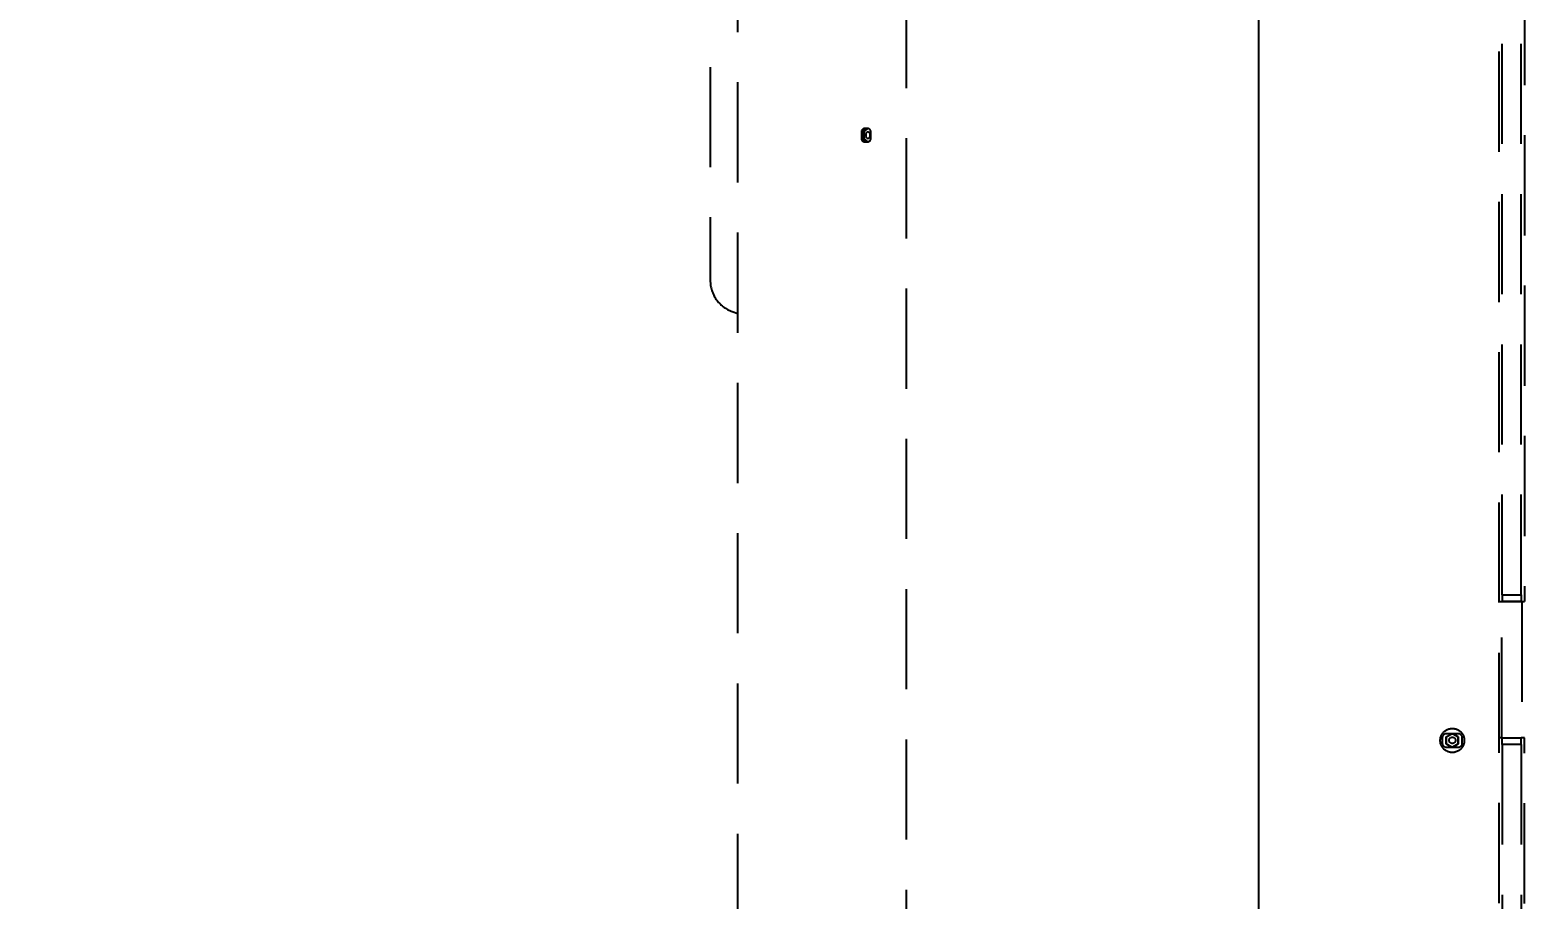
# Model space of a CAD drawing. Header units: inches. Extents: x 16559 to 58559, y 6500 to 36200.
# Drawn here: x 34125 to 35244, y 30808 to 31458 of the extents above; entities that cross this region are included whole.
import ezdxf

# ---------------------------------------------------------------- set-up
doc = ezdxf.new("R2010")
doc.units = ezdxf.units.IN
doc.header["$LTSCALE"] = 300
doc.linetypes.add('NASCOSTA', pattern=[0.375, 0.25, -0.125])
doc.layers.add('MACCHINA', color=40, linetype='Continuous')
doc.layers.add('QUOTE', color=7, linetype='Continuous')
doc.styles.get("Standard").update_dxf_attribs({"font": 'romans.shx'})
doc.dimstyles.new('sc1a100', dxfattribs={"dimscale": 100, "dimtxt": 3, "dimasz": 3, "dimexe": 0, "dimexo": 0, "dimgap": 1, "dimtad": 1, "dimzin": 12, "dimdsep": 46, "dimtxsty": 'Standard', "dimblk": 'CLOSEDBLANK', "dimcen": 1, "dimclrd": 253, "dimclre": 253, "dimclrt": 2, "dimadec": 0, "dimazin": 3, "dimtfac": 1, "dimtmove": 0, "dimatfit": 1, "dimldrblk": 'CLOSEDBLANK', "dimfxl": 1, "dimtolj": 1, "dimtzin": 0, "dimarcsym": 0})
doc.dimstyles.new('sc1a100_pollici', dxfattribs={"dimscale": 100, "dimtxt": 3, "dimasz": 3, "dimexe": 0, "dimexo": 0, "dimgap": 1, "dimtad": 1, "dimzin": 12, "dimdsep": 46, "dimtxsty": 'Standard', "dimblk": 'CLOSEDBLANK', "dimcen": 1, "dimclrd": 253, "dimclre": 253, "dimclrt": 2, "dimadec": 0, "dimazin": 3, "dimtfac": 1, "dimtmove": 0, "dimatfit": 1, "dimldrblk": 'CLOSEDBLANK', "dimfxl": 1, "dimtolj": 1, "dimtzin": 0, "dimarcsym": 0})

# ---------------------------------------------------------------- blocks, each defined once
blk = doc.blocks.new('_ClosedBlank')
at = {"color": 0, "linetype": 'ByBlock', "lineweight": -2}
for p, q in [((-1, 0.1667), (0, 0)), ((-1, 0.1667), (-1, -0.1667)), ((0, 0), (-1, -0.1667))]:
    blk.add_line(p, q, dxfattribs=at)
blk = doc.blocks.new('*D31')
at = {"layer": 'Defpoints', "color": 0, "transparency": 16777216}
for p in [(36844.6, 34804.4), (22644.6, 29942.3), (36844.6, 29942.3)]:
    blk.add_point(p, dxfattribs=at)
at = {"layer": 'QUOTE', "color": 253, "lineweight": -2, "transparency": 16777216}
for p, q in [((22644.6, 29942.3), (22644.6, 34804.4)), ((22944.6, 34804.4), (36544.6, 34804.4)), ((36844.6, 29942.3), (36844.6, 34804.4))]:
    blk.add_line(p, q, dxfattribs=at)
at = {"layer": 'QUOTE', "color": 253, "lineweight": -2, "transparency": 16777216, "xscale": 300, "yscale": 300, "zscale": 300, "rotation": 180}
blk.add_blockref('_ClosedBlank', (22644.6, 34804.4), dxfattribs=at)
at = {"layer": 'QUOTE', "color": 253, "lineweight": -2, "transparency": 16777216, "xscale": 300, "yscale": 300, "zscale": 300}
blk.add_blockref('_ClosedBlank', (36844.6, 34804.4), dxfattribs=at)
at = {"layer": 'QUOTE', "color": 2, "transparency": 16777216, "insert": (29744.6, 35054.4), "char_height": 300, "attachment_point": 5}
blk.add_mtext('\\A1;B', dxfattribs=at)
blk = doc.blocks.new('A$C314b7af5')
at = {"layer": 'MACCHINA', "color": 254, "linetype": 'NASCOSTA', "lineweight": 25}
for p, q in [((-520, -434.8), (-520, 1712.9)), ((-501, 1715), (-501, 691)), ((-1090, -232.8), (-1090, 1712.8)), ((-964, 1712.8), (-964, -434.8)), ((-517.6, 696), (-517.6, 1710)), ((-503.4, 696), (-503.4, 1710)), ((-1110.6, 1316.1), (-1110.6, 931.5)), ((-997.4, 1042), (-997.4, 1038)), ((-996, 1042), (-996, 1038)), ((-992.8, 1045), (-995.7, 1042.7)), ((-995.7, 1042.7), (-995.7, 1037.4)), ((-995.6, 1042.7), (-995.7, 1042.7)), ((-995.6, 1042.7), (-992.7, 1045)), ((-995.6, 1037.5), (-995.6, 1042.7)), ((-992.5, 1045), (-995.3, 1045)), ((-992.1, 1045), (-990.9, 1044)), ((-990.4, 1038), (-990.4, 1042)), ((-995.7, 1037.4), (-992.8, 1035)), ((-995.6, 1037.4), (-995.7, 1037.4)), ((-992.7, 1035), (-995.6, 1037.5)), ((-995.3, 1035), (-992.5, 1035)), ((-990.8, 1036.2), (-992.2, 1035.1)), ((-992.1, 1035.1), (-990.9, 1036.1)), ((-1094.1, 908), (-1090, 906.5)), ((-517.6, 696), (-503.4, 696)), ((-517.6, 696), (-517.6, 691)), ((-503.4, 696), (-503.4, 691)), ((-520, 691), (-518, 691)), ((-518, 589), (-518, 691)), ((-518, 691), (-517.6, 691)), ((-503.4, 691), (-517.6, 691)), ((-517.5, 691), (-503.5, 691)), ((-503.4, 691), (-503, 691)), ((-503, 691), (-503, 589)), ((-503, 691), (-501, 691)), ((-562.5, 589), (-562.5, 585)), ((-559.6, 589.7), (-555.4, 592)), ((-559.6, 584.5), (-559.6, 589.7)), ((-559.6, 589.7), (-559.6, 584.4)), ((-555.3, 582), (-559.6, 584.5)), ((-559.6, 584.4), (-555.4, 582)), ((-550.5, 592), (-559.5, 592)), ((-550.6, 584.5), (-554.8, 582)), ((-554.7, 592), (-550.6, 589.7)), ((-550.5, 589.7), (-554.6, 592)), ((-554.6, 582), (-550.5, 584.4)), ((-550.6, 589.7), (-550.6, 584.5)), ((-550.5, 584.4), (-550.5, 589.7)), ((-547.5, 585), (-547.5, 589)), ((-518, 589), (-520, 589)), ((-517.6, 589), (-518, 589)), ((-517.6, 584), (-517.6, 589)), ((-517.6, 589), (-503.4, 589)), ((-503.4, 584), (-517.6, 584)), ((-517.6, 584), (-517.6, -430)), ((-517.5, 589), (-503.5, 589)), ((-503, 589), (-503.4, 589)), ((-503.4, 584), (-503.4, 589)), ((-503.4, 584), (-503.4, -430)), ((-501, 589), (-503, 589)), ((-501, -435), (-501, 589)), ((-559.5, 582), (-550.5, 582))]:
    blk.add_line(p, q, dxfattribs=at)
at = {"layer": 'MACCHINA', "color": 254, "linetype": 'NASCOSTA', "lineweight": 25, "flags": 128}
blk.add_lwpolyline([(-990.8, 1040.1), (-990.9, 1041), (-991.2, 1041.8), (-991.8, 1042.3), (-992.4, 1042.5), (-993.1, 1042.3), (-993.6, 1041.8), (-994, 1041), (-994.1, 1040.1), (-994, 1039.1), (-993.6, 1038.4), (-993.1, 1037.8), (-992.4, 1037.7), (-991.8, 1037.8), (-991.2, 1038.4), (-990.9, 1039.1), (-990.8, 1040.1)], dxfattribs=at)
at = {"layer": 'MACCHINA', "color": 254, "linetype": 'NASCOSTA', "lineweight": 25}
for centre, radius in [((-555, 587), 9), ((-555, 587.1), 2.4)]:
    blk.add_circle(centre, radius, dxfattribs=at)
for centre, radius, start, end in [((-994.8, 1042.4), 2.68, 101.4218, 188.0495), ((-993.4, 1042.4), 2.68, 101.4218, 188.0495), ((-993, 1042.4), 2.68, 351.9505, 78.5782), ((-994.8, 1037.7), 2.68, 171.9505, 258.5782), ((-993.4, 1037.7), 2.68, 171.9505, 258.5782), ((-993, 1037.7), 2.68, 281.4218, 8.0495), ((-1085.6, 931.5), 25, 180, 250.1231), ((-559.5, 589), 3, 90, 180), ((-559.5, 585), 3, 180, 270), ((-550.5, 589), 3, 0, 90), ((-550.5, 585), 3, 270, 0)]:
    blk.add_arc(centre, radius, start, end, dxfattribs=at)
blk = doc.blocks.new('*D48')
at = {"layer": 'Defpoints', "color": 0, "transparency": 16777216}
for p in [(35744.6, 32674.3), (35744.6, 32657.4), (35044.6, 30789.3)]:
    blk.add_point(p, dxfattribs=at)
at = {"layer": 'QUOTE', "color": 253, "lineweight": -2, "transparency": 16777216}
for p, q in [((35744.6, 32674.3), (35744.6, 32657.4)), ((34744.6, 32657.4), (31216, 32657.4)), ((35044.6, 30789.3), (35044.6, 32657.4)), ((35744.6, 32657.4), (35044.6, 32657.4)), ((36044.6, 32657.4), (36344.6, 32657.4))]:
    blk.add_line(p, q, dxfattribs=at)
at = {"layer": 'QUOTE', "color": 253, "lineweight": -2, "transparency": 16777216, "xscale": 300, "yscale": 300, "zscale": 300}
blk.add_blockref('_ClosedBlank', (35044.6, 32657.4), dxfattribs=at)
at = {"layer": 'QUOTE', "color": 253, "lineweight": -2, "transparency": 16777216, "xscale": 300, "yscale": 300, "zscale": 300, "rotation": 180}
blk.add_blockref('_ClosedBlank', (35744.6, 32657.4), dxfattribs=at)
at = {"layer": 'QUOTE', "color": 2, "transparency": 16777216, "char_height": 300, "attachment_point": 5}
for s, insert in [('\\A1;700', (32830.3, 32907.4)), ('\\A1;[2\'-3 9/16"]', (32830.3, 32328.8))]:
    blk.add_mtext(s, dxfattribs=dict(at, insert=insert))

msp = doc.modelspace()

# ---------------------------------------------------------------- block references
at = {"layer": 'QUOTE'}
msp.add_blockref('A$C314b7af5', (35744.565, 30339.28), dxfattribs=at)

# ---------------------------------------------------------------- dimensions: what is measured, and where the dimension line sits
dim = msp.add_linear_dim(base=(36844.563, 34804.405), p1=(22644.563, 29942.28), p2=(36844.563, 29942.28), text='B', dimstyle='sc1a100', dxfattribs=at)
dim.commit()
dim.dimension.update_dxf_attribs({"geometry": '*D31', "text_midpoint": (29744.563, 35054.405)})
dim = msp.add_linear_dim(base=(35744.565, 32657.389), p1=(35044.564, 30789.28), p2=(35744.565, 32674.28), dimstyle='sc1a100_pollici', override={"dimpost": '\\X'}, dxfattribs=at)
dim.commit()
dim.dimension.update_dxf_attribs({"geometry": '*D48', "text_midpoint": (32830.279, 32657.389), "dimtype": 160})

doc.saveas('drawing.dxf')
